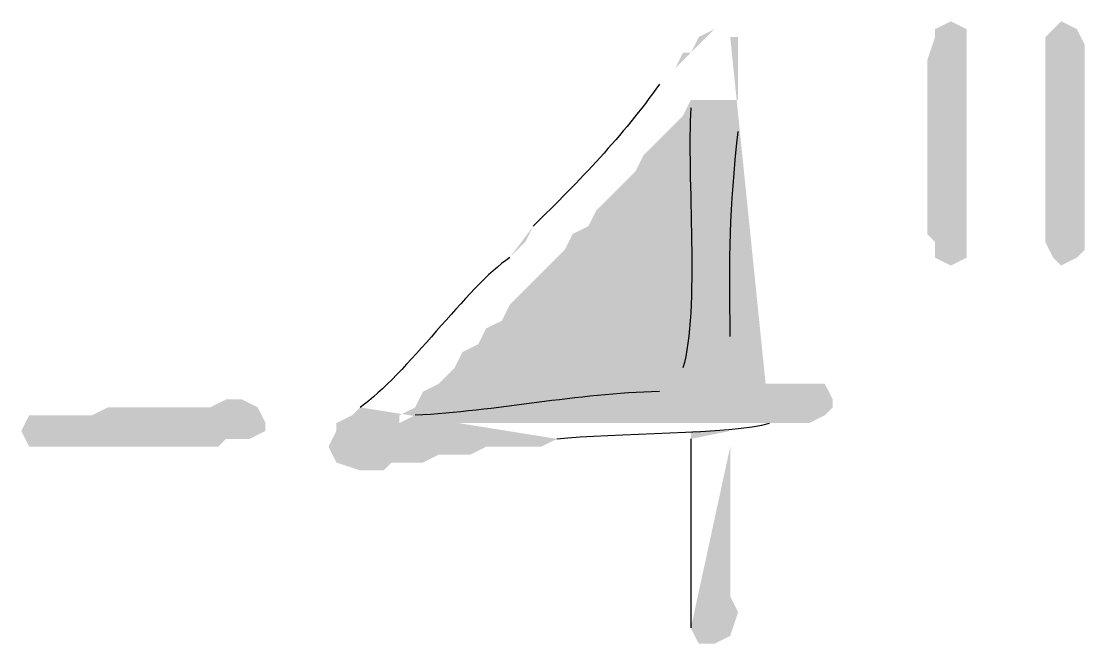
# Model space of a CAD drawing. Header units: inches. Extents: x -167 to 6071, y -6287 to -2731.
# Drawn here: x 33.77 to 40.97, y -5986.82 to -5982.6 of the extents above; entities that cross this region are included whole.
import ezdxf

# ---------------------------------------------------------------- set-up
doc = ezdxf.new("R2010")
doc.units = ezdxf.units.IN
doc.header["$LTSCALE"] = 96
doc.header["$MEASUREMENT"] = 0
doc.layers.add('PDF_Geometry', color=7, linetype='Continuous', true_color=0x4a4a4a)
doc.layers.add('PDF_Solid Fills', color=7, linetype='Continuous')

msp = doc.modelspace()

# ---------------------------------------------------------------- hatches: boundary and pattern name
at = {"layer": 'PDF_Solid Fills', "transparency": 33554559}
for points in [[(40.0634, -5982.6021), (39.9567, -5982.6554), (39.9567, -5982.7088), (39.9034, -5982.8688), (39.9034, -5984.0421), (39.9567, -5984.0954), (39.9567, -5984.2021), (40.0634, -5984.2554), (40.17, -5984.2021), (40.17, -5982.6554)], [(40.81, -5982.6021), (40.7034, -5982.7088), (40.7034, -5984.0954), (40.7567, -5984.2021), (40.81, -5984.2554), (40.9167, -5984.2021), (40.97, -5984.1488), (40.97, -5982.7621), (40.9167, -5982.6554)], [(35.2634, -5985.1621), (35.1567, -5985.1621), (35.05, -5985.2154), (34.3567, -5985.2154), (34.25, -5985.2688), (33.8234, -5985.2688), (33.77, -5985.3754), (33.8234, -5985.4821), (35.1034, -5985.4821), (35.1567, -5985.4288), (35.3167, -5985.4288), (35.4234, -5985.3754), (35.4234, -5985.3221), (35.37, -5985.2154)]]:
    msp.add_hatch(color=256, dxfattribs=at).paths.add_polyline_path(points)
h = msp.add_hatch(color=256, dxfattribs=at)
h.paths.add_polyline_path([(38.4634, -5982.6554), (38.3567, -5982.7088), (38.3034, -5982.8154), (38.25, -5982.8154), (38.1967, -5982.9221), (38.09, -5983.0288)], flags=0)
h.paths.add_polyline_path([(37.2367, -5983.9888), (37.1834, -5984.0954), (37.0767, -5984.2021)], flags=0)
h.paths.add_polyline_path([(36.0634, -5985.2154), (36.01, -5985.2688), (35.9034, -5985.3221), (35.9034, -5985.3754), (35.85, -5985.4821), (35.9034, -5985.5888), (36.0634, -5985.6421), (36.2234, -5985.6421), (36.2767, -5985.5888), (36.49, -5985.5888), (36.5967, -5985.5354), (36.81, -5985.5354), (36.9167, -5985.4821), (37.29, -5985.4821), (37.3967, -5985.4288)], flags=0)
h.paths.add_polyline_path([(38.8367, -5985.3221), (39.1034, -5985.3221), (36.33, -5985.3221), (36.33, -5985.2688), (36.4367, -5985.2154), (36.49, -5985.1088), (36.5967, -5985.0554), (36.7034, -5984.9488), (36.7567, -5984.8421), (36.8634, -5984.7888), (36.9167, -5984.6821), (37.0234, -5984.6288), (37.0767, -5984.5221), (37.1834, -5984.4154), (37.2367, -5984.3621), (37.3434, -5984.2554), (37.45, -5984.1488), (37.5034, -5984.0421), (37.61, -5983.9888), (37.6634, -5983.8821), (37.93, -5983.6154), (37.9834, -5983.5088), (38.25, -5983.2421), (38.3034, -5983.1354), (38.6234, -5983.1354), (38.6234, -5982.7088), (38.57, -5982.7088)], flags=0)
h = msp.add_hatch(color=256, dxfattribs=at)
h.paths.add_polyline_path([(38.6234, -5983.1354), (38.3034, -5983.1354), (38.3034, -5983.1888)], flags=0)
h.paths.add_polyline_path([(38.25, -5984.9488), (38.25, -5985.1088), (38.09, -5985.1088)], flags=0)
h.paths.add_polyline_path([(36.4367, -5985.2688), (36.33, -5985.3221), (39.1034, -5985.3221), (39.21, -5985.2688), (39.2634, -5985.2154), (39.2634, -5985.1621), (39.21, -5985.0554), (38.57, -5985.0554), (38.57, -5984.7354)], flags=0)
h.paths.add_polyline_path([(38.6234, -5983.3488), (38.6234, -5983.2421)], flags=0)
h = msp.add_hatch(color=256, dxfattribs=at)
h.paths.add_polyline_path([(38.57, -5985.3754), (38.3034, -5985.3754), (38.3034, -5985.4288)], flags=0)
h.paths.add_polyline_path([(38.3034, -5986.7088), (38.3567, -5986.8154), (38.4634, -5986.8154), (38.57, -5986.7621), (38.6234, -5986.6021), (38.57, -5986.4954), (38.57, -5985.4821)], flags=0)

# ---------------------------------------------------------------- linework, layer by layer
at = {"layer": 'PDF_Geometry', "color": 7}
for points in [[(38.09, -5983.0288), (37.8429, -5983.3781), (37.5514, -5983.6794), (37.2367, -5983.9888)], [(38.3034, -5983.1888), (38.274, -5983.6412), (38.3638, -5984.5639), (38.25, -5984.9488)], [(38.57, -5984.7354), (38.5611, -5984.1817), (38.5656, -5983.8883), (38.6234, -5983.3488)], [(37.0767, -5984.2021), (36.7914, -5984.3941), (36.3754, -5985.0003), (36.0634, -5985.2154)], [(38.09, -5985.1088), (37.5274, -5985.1194), (36.9905, -5985.243), (36.4367, -5985.2688)], [(37.3967, -5985.4288), (37.7611, -5985.3897), (38.5914, -5985.3959), (38.8367, -5985.3221)], [(38.3034, -5985.4288), (38.3034, -5985.8554), (38.3034, -5986.2821), (38.3034, -5986.7088)]]:
    msp.add_open_spline(points, degree=3, dxfattribs=at)

doc.saveas('drawing.dxf')
